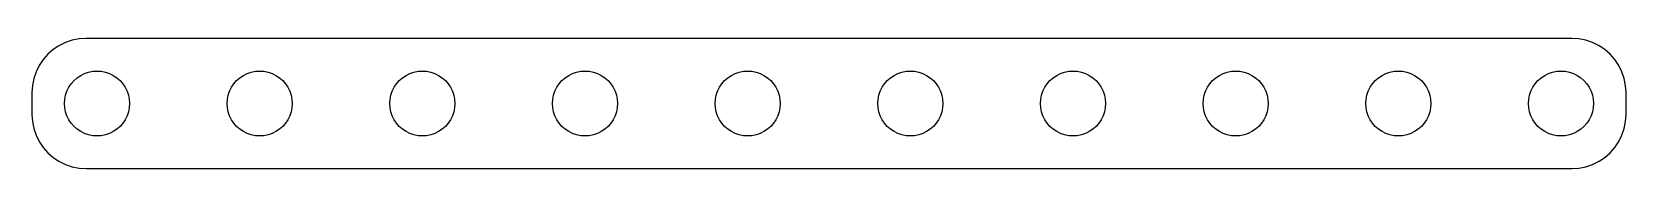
# Model space of a CAD drawing. Header units: metres. Extents: x -74 to 74, y -6 to 6.
import ezdxf

# ---------------------------------------------------------------- set-up
doc = ezdxf.new("R2010")
doc.units = ezdxf.units.M

msp = doc.modelspace()

# ---------------------------------------------------------------- linework, layer by layer
for p, q in [((-69.1576, 5.96222), (-69.7991, 5.83463)), ((-68.505, 6.00499), (-69.1576, 5.96222)), ((68.505, 6.00499), (-68.505, 6.00499)), ((69.1576, 5.96222), (68.505, 6.00499)), ((69.7991, 5.83463), (69.1576, 5.96222)), ((-72.0405, 4.54053), (-72.4718, 4.0488)), ((-71.5488, 4.97176), (-72.0405, 4.54053)), ((-71.005, 5.33511), (-71.5488, 4.97176)), ((-70.4184, 5.62439), (-71.005, 5.33511)), ((-69.7991, 5.83463), (-70.4184, 5.62439)), ((70.4184, 5.62439), (69.7991, 5.83463)), ((71.005, 5.33511), (70.4184, 5.62439)), ((71.5488, 4.97176), (71.005, 5.33511)), ((72.0405, 4.54053), (71.5488, 4.97176)), ((72.4718, 4.0488), (72.0405, 4.54053)), ((-72.8351, 3.50499), (-73.1244, 2.91841)), ((-72.4718, 4.0488), (-72.8351, 3.50499)), ((-68.2765, 2.89777), (-67.8916, 2.97432)), ((-67.8916, 2.97432), (-67.5, 3)), ((-67.5, 3), (-67.1084, 2.97432)), ((-67.1084, 2.97432), (-66.7235, 2.89777)), ((-53.2765, 2.89777), (-52.8916, 2.97432)), ((-52.8916, 2.97432), (-52.5, 3)), ((-52.5, 3), (-52.1084, 2.97432)), ((-52.1084, 2.97432), (-51.7235, 2.89777)), ((-38.2765, 2.89777), (-37.8916, 2.97432)), ((-37.8916, 2.97432), (-37.5, 3)), ((-37.5, 3), (-37.1084, 2.97432)), ((-37.1084, 2.97432), (-36.7235, 2.89777)), ((-23.2764, 2.89777), (-22.8916, 2.97432)), ((-22.8916, 2.97432), (-22.5, 3)), ((-22.5, 3), (-22.1084, 2.97432)), ((-22.1084, 2.97432), (-21.7235, 2.89777)), ((-8.27644, 2.89777), (-7.89157, 2.97432)), ((-7.89157, 2.97432), (-7.5, 3)), ((-7.5, 3), (-7.10841, 2.97432)), ((-7.10841, 2.97432), (-6.72354, 2.89777)), ((6.72354, 2.89777), (7.10841, 2.97432)), ((7.10841, 2.97432), (7.5, 3)), ((7.5, 3), (7.89157, 2.97432)), ((7.89157, 2.97432), (8.27644, 2.89777)), ((21.7235, 2.89777), (22.1084, 2.97432)), ((22.1084, 2.97432), (22.5, 3)), ((22.5, 3), (22.8916, 2.97432)), ((22.8916, 2.97432), (23.2764, 2.89777)), ((36.7235, 2.89777), (37.1084, 2.97432)), ((37.1084, 2.97432), (37.5, 3)), ((37.5, 3), (37.8916, 2.97432)), ((37.8916, 2.97432), (38.2765, 2.89777)), ((51.7235, 2.89777), (52.1084, 2.97432)), ((52.1084, 2.97432), (52.5, 3)), ((52.5, 3), (52.8916, 2.97432)), ((52.8916, 2.97432), (53.2765, 2.89777)), ((66.7235, 2.89777), (67.1084, 2.97432)), ((67.1084, 2.97432), (67.5, 3)), ((67.5, 3), (67.8916, 2.97432)), ((67.8916, 2.97432), (68.2765, 2.89777)), ((72.8351, 3.50499), (72.4718, 4.0488)), ((73.1244, 2.91841), (72.8351, 3.50499)), ((-73.4622, 1.65762), (-73.505, 1.00499)), ((-73.3346, 2.29909), (-73.4622, 1.65762)), ((-73.1244, 2.91841), (-73.3346, 2.29909)), ((-70.2716, 1.14804), (-70.0981, 1.5)), ((-70.0981, 1.5), (-69.8801, 1.82628)), ((-69.8801, 1.82628), (-69.6213, 2.12131)), ((-69.6213, 2.12131), (-69.3263, 2.38005)), ((-69.3263, 2.38005), (-69, 2.59807)), ((-69, 2.59807), (-68.648, 2.77164)), ((-68.648, 2.77164), (-68.2765, 2.89777)), ((-66.7235, 2.89777), (-66.3519, 2.77164)), ((-66.3519, 2.77164), (-66, 2.59807)), ((-66, 2.59807), (-65.6737, 2.38005)), ((-65.6737, 2.38005), (-65.3787, 2.12131)), ((-65.3787, 2.12131), (-65.1199, 1.82628)), ((-65.1199, 1.82628), (-64.9019, 1.5)), ((-64.9019, 1.5), (-64.7284, 1.14804)), ((-55.2716, 1.14804), (-55.0981, 1.5)), ((-55.0981, 1.5), (-54.8801, 1.82628)), ((-54.8801, 1.82628), (-54.6213, 2.12131)), ((-54.6213, 2.12131), (-54.3263, 2.38005)), ((-54.3263, 2.38005), (-54, 2.59807)), ((-54, 2.59807), (-53.648, 2.77164)), ((-53.648, 2.77164), (-53.2765, 2.89777)), ((-51.7235, 2.89777), (-51.3519, 2.77164)), ((-51.3519, 2.77164), (-51, 2.59807)), ((-51, 2.59807), (-50.6737, 2.38005)), ((-50.6737, 2.38005), (-50.3787, 2.12131)), ((-50.3787, 2.12131), (-50.1199, 1.82628)), ((-50.1199, 1.82628), (-49.9019, 1.5)), ((-49.9019, 1.5), (-49.7284, 1.14804)), ((-40.2716, 1.14804), (-40.0981, 1.5)), ((-40.0981, 1.5), (-39.8801, 1.82628)), ((-39.8801, 1.82628), (-39.6213, 2.12131)), ((-39.6213, 2.12131), (-39.3263, 2.38005)), ((-39.3263, 2.38005), (-39, 2.59807)), ((-39, 2.59807), (-38.648, 2.77164)), ((-38.648, 2.77164), (-38.2765, 2.89777)), ((-36.7235, 2.89777), (-36.3519, 2.77164)), ((-36.3519, 2.77164), (-36, 2.59807)), ((-36, 2.59807), (-35.6737, 2.38005)), ((-35.6737, 2.38005), (-35.3787, 2.12131)), ((-35.3787, 2.12131), (-35.1199, 1.82628)), ((-35.1199, 1.82628), (-34.9019, 1.5)), ((-34.9019, 1.5), (-34.7284, 1.14804)), ((-25.2716, 1.14804), (-25.0981, 1.5)), ((-25.0981, 1.5), (-24.8801, 1.82628)), ((-24.8801, 1.82628), (-24.6213, 2.12131)), ((-24.6213, 2.12131), (-24.3263, 2.38005)), ((-24.3263, 2.38005), (-24, 2.59807)), ((-24, 2.59807), (-23.648, 2.77164)), ((-23.648, 2.77164), (-23.2764, 2.89777)), ((-21.7235, 2.89777), (-21.3519, 2.77164)), ((-21.3519, 2.77164), (-21, 2.59807)), ((-21, 2.59807), (-20.6737, 2.38005)), ((-20.6737, 2.38005), (-20.3787, 2.12131)), ((-20.3787, 2.12131), (-20.1199, 1.82628)), ((-20.1199, 1.82628), (-19.9019, 1.5)), ((-19.9019, 1.5), (-19.7283, 1.14804)), ((-10.2716, 1.14804), (-10.0981, 1.5)), ((-10.0981, 1.5), (-9.88005, 1.82628)), ((-9.88005, 1.82628), (-9.62131, 2.12131)), ((-9.62131, 2.12131), (-9.32628, 2.38005)), ((-9.32628, 2.38005), (-9, 2.59807)), ((-9, 2.59807), (-8.64804, 2.77164)), ((-8.64804, 2.77164), (-8.27644, 2.89777)), ((-6.72354, 2.89777), (-6.35194, 2.77164)), ((-6.35194, 2.77164), (-6, 2.59807)), ((-6, 2.59807), (-5.67371, 2.38005)), ((-5.67371, 2.38005), (-5.37868, 2.12131)), ((-5.37868, 2.12131), (-5.11993, 1.82628)), ((-5.11993, 1.82628), (-4.90192, 1.5)), ((-4.90192, 1.5), (-4.72835, 1.14804)), ((4.72835, 1.14804), (4.90192, 1.5)), ((4.90192, 1.5), (5.11993, 1.82628)), ((5.11993, 1.82628), (5.37868, 2.12131)), ((5.37868, 2.12131), (5.67371, 2.38005)), ((5.67371, 2.38005), (6, 2.59807)), ((6, 2.59807), (6.35194, 2.77164)), ((6.35194, 2.77164), (6.72354, 2.89777)), ((8.27644, 2.89777), (8.64804, 2.77164)), ((8.64804, 2.77164), (9, 2.59807)), ((9, 2.59807), (9.32628, 2.38005)), ((9.32628, 2.38005), (9.62131, 2.12131)), ((9.62131, 2.12131), (9.88005, 1.82628)), ((9.88005, 1.82628), (10.0981, 1.5)), ((10.0981, 1.5), (10.2716, 1.14804)), ((19.7283, 1.14804), (19.9019, 1.5)), ((19.9019, 1.5), (20.1199, 1.82628)), ((20.1199, 1.82628), (20.3787, 2.12131)), ((20.3787, 2.12131), (20.6737, 2.38005)), ((20.6737, 2.38005), (21, 2.59807)), ((21, 2.59807), (21.3519, 2.77164)), ((21.3519, 2.77164), (21.7235, 2.89777)), ((23.2764, 2.89777), (23.648, 2.77164)), ((23.648, 2.77164), (24, 2.59807)), ((24, 2.59807), (24.3263, 2.38005)), ((24.3263, 2.38005), (24.6213, 2.12131)), ((24.6213, 2.12131), (24.8801, 1.82628)), ((24.8801, 1.82628), (25.0981, 1.5)), ((25.0981, 1.5), (25.2716, 1.14804)), ((34.7284, 1.14804), (34.9019, 1.5)), ((34.9019, 1.5), (35.1199, 1.82628)), ((35.1199, 1.82628), (35.3787, 2.12131)), ((35.3787, 2.12131), (35.6737, 2.38005)), ((35.6737, 2.38005), (36, 2.59807)), ((36, 2.59807), (36.3519, 2.77164)), ((36.3519, 2.77164), (36.7235, 2.89777)), ((38.2765, 2.89777), (38.648, 2.77164)), ((38.648, 2.77164), (39, 2.59807)), ((39, 2.59807), (39.3263, 2.38005)), ((39.3263, 2.38005), (39.6213, 2.12131)), ((39.6213, 2.12131), (39.8801, 1.82628)), ((39.8801, 1.82628), (40.0981, 1.5)), ((40.0981, 1.5), (40.2716, 1.14804)), ((49.7284, 1.14804), (49.9019, 1.5)), ((49.9019, 1.5), (50.1199, 1.82628)), ((50.1199, 1.82628), (50.3787, 2.12131)), ((50.3787, 2.12131), (50.6737, 2.38005)), ((50.6737, 2.38005), (51, 2.59807)), ((51, 2.59807), (51.3519, 2.77164)), ((51.3519, 2.77164), (51.7235, 2.89777)), ((53.2765, 2.89777), (53.648, 2.77164)), ((53.648, 2.77164), (54, 2.59807)), ((54, 2.59807), (54.3263, 2.38005)), ((54.3263, 2.38005), (54.6213, 2.12131)), ((54.6213, 2.12131), (54.8801, 1.82628)), ((54.8801, 1.82628), (55.0981, 1.5)), ((55.0981, 1.5), (55.2716, 1.14804)), ((64.7284, 1.14804), (64.9019, 1.5)), ((64.9019, 1.5), (65.1199, 1.82628)), ((65.1199, 1.82628), (65.3787, 2.12131)), ((65.3787, 2.12131), (65.6737, 2.38005)), ((65.6737, 2.38005), (66, 2.59807)), ((66, 2.59807), (66.3519, 2.77164)), ((66.3519, 2.77164), (66.7235, 2.89777)), ((68.2765, 2.89777), (68.648, 2.77164)), ((68.648, 2.77164), (69, 2.59807)), ((69, 2.59807), (69.3263, 2.38005)), ((69.3263, 2.38005), (69.6213, 2.12131)), ((69.6213, 2.12131), (69.8801, 1.82628)), ((69.8801, 1.82628), (70.0981, 1.5)), ((70.0981, 1.5), (70.2716, 1.14804)), ((73.3346, 2.29909), (73.1244, 2.91841)), ((73.4622, 1.65762), (73.3346, 2.29909)), ((73.505, 1.00499), (73.4622, 1.65762)), ((-73.505, 1.00499), (-73.505, -1.00499)), ((-70.5, 0), (-70.4743, 0.391571)), ((-70.4743, -0.391571), (-70.5, 0)), ((-70.4743, 0.391571), (-70.3978, 0.776443)), ((-70.3978, 0.776443), (-70.2716, 1.14804)), ((-64.7284, 1.14804), (-64.6022, 0.776443)), ((-64.6022, 0.776443), (-64.5257, 0.391571)), ((-64.5257, 0.391571), (-64.5, 0)), ((-64.5, 0), (-64.5257, -0.391571)), ((-55.5, 0), (-55.4743, 0.391571)), ((-55.4743, -0.391571), (-55.5, 0)), ((-55.4743, 0.391571), (-55.3978, 0.776443)), ((-55.3978, 0.776443), (-55.2716, 1.14804)), ((-49.7284, 1.14804), (-49.6022, 0.776443)), ((-49.6022, 0.776443), (-49.5257, 0.391571)), ((-49.5257, 0.391571), (-49.5, 0)), ((-49.5, 0), (-49.5257, -0.391571)), ((-40.5, 0), (-40.4743, 0.391571)), ((-40.4743, -0.391571), (-40.5, 0)), ((-40.4743, 0.391571), (-40.3978, 0.776443)), ((-40.3978, 0.776443), (-40.2716, 1.14804)), ((-34.7284, 1.14804), (-34.6022, 0.776443)), ((-34.6022, 0.776443), (-34.5257, 0.391571)), ((-34.5257, 0.391571), (-34.5, 0)), ((-34.5, 0), (-34.5257, -0.391571)), ((-25.5, 0), (-25.4743, 0.391571)), ((-25.4743, -0.391571), (-25.5, 0)), ((-25.4743, 0.391571), (-25.3978, 0.776443)), ((-25.3978, 0.776443), (-25.2716, 1.14804)), ((-19.7283, 1.14804), (-19.6022, 0.776443)), ((-19.6022, 0.776443), (-19.5257, 0.391571)), ((-19.5257, 0.391571), (-19.5, 0)), ((-19.5, 0), (-19.5257, -0.391571)), ((-10.5, 0), (-10.4743, 0.391571)), ((-10.4743, -0.391571), (-10.5, 0)), ((-10.4743, 0.391571), (-10.3978, 0.776443)), ((-10.3978, 0.776443), (-10.2716, 1.14804)), ((-4.72835, 1.14804), (-4.60222, 0.776443)), ((-4.60222, 0.776443), (-4.52567, 0.391571)), ((-4.52567, 0.391571), (-4.5, 0)), ((-4.5, 0), (-4.52567, -0.391571)), ((4.5, 0), (4.52567, 0.391571)), ((4.52567, -0.391571), (4.5, 0)), ((4.52567, 0.391571), (4.60222, 0.776443)), ((4.60222, 0.776443), (4.72835, 1.14804)), ((10.2716, 1.14804), (10.3978, 0.776443)), ((10.3978, 0.776443), (10.4743, 0.391571)), ((10.4743, 0.391571), (10.5, 0)), ((10.5, 0), (10.4743, -0.391571)), ((19.5, 0), (19.5257, 0.391571)), ((19.5257, -0.391571), (19.5, 0)), ((19.5257, 0.391571), (19.6022, 0.776443)), ((19.6022, 0.776443), (19.7283, 1.14804)), ((25.2716, 1.14804), (25.3978, 0.776443)), ((25.3978, 0.776443), (25.4743, 0.391571)), ((25.4743, 0.391571), (25.5, 0)), ((25.5, 0), (25.4743, -0.391571)), ((34.5, 0), (34.5257, 0.391571)), ((34.5257, -0.391571), (34.5, 0)), ((34.5257, 0.391571), (34.6022, 0.776443)), ((34.6022, 0.776443), (34.7284, 1.14804)), ((40.2716, 1.14804), (40.3978, 0.776443)), ((40.3978, 0.776443), (40.4743, 0.391571)), ((40.4743, 0.391571), (40.5, 0)), ((40.5, 0), (40.4743, -0.391571)), ((49.5, 0), (49.5257, 0.391571)), ((49.5257, -0.391571), (49.5, 0)), ((49.5257, 0.391571), (49.6022, 0.776443)), ((49.6022, 0.776443), (49.7284, 1.14804)), ((55.2716, 1.14804), (55.3978, 0.776443)), ((55.3978, 0.776443), (55.4743, 0.391571)), ((55.4743, 0.391571), (55.5, 0)), ((55.5, 0), (55.4743, -0.391571)), ((64.5, 0), (64.5257, 0.391571)), ((64.5257, -0.391571), (64.5, 0)), ((64.5257, 0.391571), (64.6022, 0.776443)), ((64.6022, 0.776443), (64.7284, 1.14804)), ((70.2716, 1.14804), (70.3978, 0.776443)), ((70.3978, 0.776443), (70.4743, 0.391571)), ((70.4743, 0.391571), (70.5, 0)), ((70.5, 0), (70.4743, -0.391571)), ((73.505, -1.00499), (73.505, 1.00499)), ((-73.505, -1.00499), (-73.4622, -1.65762)), ((-70.3978, -0.776443), (-70.4743, -0.391571)), ((-70.2716, -1.14804), (-70.3978, -0.776443)), ((-70.0981, -1.5), (-70.2716, -1.14804)), ((-64.7284, -1.14804), (-64.9019, -1.5)), ((-64.6022, -0.776443), (-64.7284, -1.14804)), ((-64.5257, -0.391571), (-64.6022, -0.776443)), ((-55.3978, -0.776443), (-55.4743, -0.391571)), ((-55.2716, -1.14804), (-55.3978, -0.776443)), ((-55.0981, -1.5), (-55.2716, -1.14804)), ((-49.7284, -1.14804), (-49.9019, -1.5)), ((-49.6022, -0.776443), (-49.7284, -1.14804)), ((-49.5257, -0.391571), (-49.6022, -0.776443)), ((-40.3978, -0.776443), (-40.4743, -0.391571)), ((-40.2716, -1.14804), (-40.3978, -0.776443)), ((-40.0981, -1.5), (-40.2716, -1.14804)), ((-34.7284, -1.14804), (-34.9019, -1.5)), ((-34.6022, -0.776443), (-34.7284, -1.14804)), ((-34.5257, -0.391571), (-34.6022, -0.776443)), ((-25.3978, -0.776443), (-25.4743, -0.391571)), ((-25.2716, -1.14804), (-25.3978, -0.776443)), ((-25.0981, -1.5), (-25.2716, -1.14804)), ((-19.7283, -1.14804), (-19.9019, -1.5)), ((-19.6022, -0.776443), (-19.7283, -1.14804)), ((-19.5257, -0.391571), (-19.6022, -0.776443)), ((-10.3978, -0.776443), (-10.4743, -0.391571)), ((-10.2716, -1.14804), (-10.3978, -0.776443)), ((-10.0981, -1.5), (-10.2716, -1.14804)), ((-4.72835, -1.14804), (-4.90192, -1.5)), ((-4.60222, -0.776443), (-4.72835, -1.14804)), ((-4.52567, -0.391571), (-4.60222, -0.776443)), ((4.60222, -0.776443), (4.52567, -0.391571)), ((4.72835, -1.14804), (4.60222, -0.776443)), ((4.90192, -1.5), (4.72835, -1.14804)), ((10.2716, -1.14804), (10.0981, -1.5)), ((10.3978, -0.776443), (10.2716, -1.14804)), ((10.4743, -0.391571), (10.3978, -0.776443)), ((19.6022, -0.776443), (19.5257, -0.391571)), ((19.7283, -1.14804), (19.6022, -0.776443)), ((19.9019, -1.5), (19.7283, -1.14804)), ((25.2716, -1.14804), (25.0981, -1.5)), ((25.3978, -0.776443), (25.2716, -1.14804)), ((25.4743, -0.391571), (25.3978, -0.776443)), ((34.6022, -0.776443), (34.5257, -0.391571)), ((34.7284, -1.14804), (34.6022, -0.776443)), ((34.9019, -1.5), (34.7284, -1.14804)), ((40.2716, -1.14804), (40.0981, -1.5)), ((40.3978, -0.776443), (40.2716, -1.14804)), ((40.4743, -0.391571), (40.3978, -0.776443)), ((49.6022, -0.776443), (49.5257, -0.391571)), ((49.7284, -1.14804), (49.6022, -0.776443)), ((49.9019, -1.5), (49.7284, -1.14804)), ((55.2716, -1.14804), (55.0981, -1.5)), ((55.3978, -0.776443), (55.2716, -1.14804)), ((55.4743, -0.391571), (55.3978, -0.776443)), ((64.6022, -0.776443), (64.5257, -0.391571)), ((64.7284, -1.14804), (64.6022, -0.776443)), ((64.9019, -1.5), (64.7284, -1.14804)), ((70.2716, -1.14804), (70.0981, -1.5)), ((70.3978, -0.776443), (70.2716, -1.14804)), ((70.4743, -0.391571), (70.3978, -0.776443)), ((73.4622, -1.65762), (73.505, -1.00499)), ((-73.4622, -1.65762), (-73.3346, -2.29909)), ((-73.3346, -2.29909), (-73.1244, -2.91841)), ((-73.1244, -2.91841), (-72.8351, -3.50499)), ((-69.8801, -1.82628), (-70.0981, -1.5)), ((-69.6213, -2.12131), (-69.8801, -1.82628)), ((-69.3263, -2.38005), (-69.6213, -2.12131)), ((-69, -2.59807), (-69.3263, -2.38005)), ((-68.648, -2.77164), (-69, -2.59807)), ((-68.2765, -2.89777), (-68.648, -2.77164)), ((-67.8916, -2.97432), (-68.2765, -2.89777)), ((-66.7235, -2.89777), (-67.1084, -2.97432)), ((-66.3519, -2.77164), (-66.7235, -2.89777)), ((-66, -2.59807), (-66.3519, -2.77164)), ((-65.6737, -2.38005), (-66, -2.59807)), ((-65.3787, -2.12131), (-65.6737, -2.38005)), ((-65.1199, -1.82628), (-65.3787, -2.12131)), ((-64.9019, -1.5), (-65.1199, -1.82628)), ((-54.8801, -1.82628), (-55.0981, -1.5)), ((-54.6213, -2.12131), (-54.8801, -1.82628)), ((-54.3263, -2.38005), (-54.6213, -2.12131)), ((-54, -2.59807), (-54.3263, -2.38005)), ((-53.648, -2.77164), (-54, -2.59807)), ((-53.2765, -2.89777), (-53.648, -2.77164)), ((-52.8916, -2.97432), (-53.2765, -2.89777)), ((-51.7235, -2.89777), (-52.1084, -2.97432)), ((-51.3519, -2.77164), (-51.7235, -2.89777)), ((-51, -2.59807), (-51.3519, -2.77164)), ((-50.6737, -2.38005), (-51, -2.59807)), ((-50.3787, -2.12131), (-50.6737, -2.38005)), ((-50.1199, -1.82628), (-50.3787, -2.12131)), ((-49.9019, -1.5), (-50.1199, -1.82628)), ((-39.8801, -1.82628), (-40.0981, -1.5)), ((-39.6213, -2.12131), (-39.8801, -1.82628)), ((-39.3263, -2.38005), (-39.6213, -2.12131)), ((-39, -2.59807), (-39.3263, -2.38005)), ((-38.648, -2.77164), (-39, -2.59807)), ((-38.2765, -2.89777), (-38.648, -2.77164)), ((-37.8916, -2.97432), (-38.2765, -2.89777)), ((-36.7235, -2.89777), (-37.1084, -2.97432)), ((-36.3519, -2.77164), (-36.7235, -2.89777)), ((-36, -2.59807), (-36.3519, -2.77164)), ((-35.6737, -2.38005), (-36, -2.59807)), ((-35.3787, -2.12131), (-35.6737, -2.38005)), ((-35.1199, -1.82628), (-35.3787, -2.12131)), ((-34.9019, -1.5), (-35.1199, -1.82628)), ((-24.8801, -1.82628), (-25.0981, -1.5)), ((-24.6213, -2.12131), (-24.8801, -1.82628)), ((-24.3263, -2.38005), (-24.6213, -2.12131)), ((-24, -2.59807), (-24.3263, -2.38005)), ((-23.648, -2.77164), (-24, -2.59807)), ((-23.2764, -2.89777), (-23.648, -2.77164)), ((-22.8916, -2.97432), (-23.2764, -2.89777)), ((-21.7235, -2.89777), (-22.1084, -2.97432)), ((-21.3519, -2.77164), (-21.7235, -2.89777)), ((-21, -2.59807), (-21.3519, -2.77164)), ((-20.6737, -2.38005), (-21, -2.59807)), ((-20.3787, -2.12131), (-20.6737, -2.38005)), ((-20.1199, -1.82628), (-20.3787, -2.12131)), ((-19.9019, -1.5), (-20.1199, -1.82628)), ((-9.88005, -1.82628), (-10.0981, -1.5)), ((-9.62131, -2.12131), (-9.88005, -1.82628)), ((-9.32628, -2.38005), (-9.62131, -2.12131)), ((-9, -2.59807), (-9.32628, -2.38005)), ((-8.64804, -2.77164), (-9, -2.59807)), ((-8.27644, -2.89777), (-8.64804, -2.77164)), ((-7.89157, -2.97432), (-8.27644, -2.89777)), ((-6.72354, -2.89777), (-7.10841, -2.97432)), ((-6.35194, -2.77164), (-6.72354, -2.89777)), ((-6, -2.59807), (-6.35194, -2.77164)), ((-5.67371, -2.38005), (-6, -2.59807)), ((-5.37868, -2.12131), (-5.67371, -2.38005)), ((-5.11993, -1.82628), (-5.37868, -2.12131)), ((-4.90192, -1.5), (-5.11993, -1.82628)), ((5.11993, -1.82628), (4.90192, -1.5)), ((5.37868, -2.12131), (5.11993, -1.82628)), ((5.67371, -2.38005), (5.37868, -2.12131)), ((6, -2.59807), (5.67371, -2.38005)), ((6.35194, -2.77164), (6, -2.59807)), ((6.72354, -2.89777), (6.35194, -2.77164)), ((7.10841, -2.97432), (6.72354, -2.89777)), ((8.27644, -2.89777), (7.89157, -2.97432)), ((8.64804, -2.77164), (8.27644, -2.89777)), ((9, -2.59807), (8.64804, -2.77164)), ((9.32628, -2.38005), (9, -2.59807)), ((9.62131, -2.12131), (9.32628, -2.38005)), ((9.88005, -1.82628), (9.62131, -2.12131)), ((10.0981, -1.5), (9.88005, -1.82628)), ((20.1199, -1.82628), (19.9019, -1.5)), ((20.3787, -2.12131), (20.1199, -1.82628)), ((20.6737, -2.38005), (20.3787, -2.12131)), ((21, -2.59807), (20.6737, -2.38005)), ((21.3519, -2.77164), (21, -2.59807)), ((21.7235, -2.89777), (21.3519, -2.77164)), ((22.1084, -2.97432), (21.7235, -2.89777)), ((23.2764, -2.89777), (22.8916, -2.97432)), ((23.648, -2.77164), (23.2764, -2.89777)), ((24, -2.59807), (23.648, -2.77164)), ((24.3263, -2.38005), (24, -2.59807)), ((24.6213, -2.12131), (24.3263, -2.38005)), ((24.8801, -1.82628), (24.6213, -2.12131)), ((25.0981, -1.5), (24.8801, -1.82628)), ((35.1199, -1.82628), (34.9019, -1.5)), ((35.3787, -2.12131), (35.1199, -1.82628)), ((35.6737, -2.38005), (35.3787, -2.12131)), ((36, -2.59807), (35.6737, -2.38005)), ((36.3519, -2.77164), (36, -2.59807)), ((36.7235, -2.89777), (36.3519, -2.77164)), ((37.1084, -2.97432), (36.7235, -2.89777)), ((38.2765, -2.89777), (37.8916, -2.97432)), ((38.648, -2.77164), (38.2765, -2.89777)), ((39, -2.59807), (38.648, -2.77164)), ((39.3263, -2.38005), (39, -2.59807)), ((39.6213, -2.12131), (39.3263, -2.38005)), ((39.8801, -1.82628), (39.6213, -2.12131)), ((40.0981, -1.5), (39.8801, -1.82628)), ((50.1199, -1.82628), (49.9019, -1.5)), ((50.3787, -2.12131), (50.1199, -1.82628)), ((50.6737, -2.38005), (50.3787, -2.12131)), ((51, -2.59807), (50.6737, -2.38005)), ((51.3519, -2.77164), (51, -2.59807)), ((51.7235, -2.89777), (51.3519, -2.77164)), ((52.1084, -2.97432), (51.7235, -2.89777)), ((53.2765, -2.89777), (52.8916, -2.97432)), ((53.648, -2.77164), (53.2765, -2.89777)), ((54, -2.59807), (53.648, -2.77164)), ((54.3263, -2.38005), (54, -2.59807)), ((54.6213, -2.12131), (54.3263, -2.38005)), ((54.8801, -1.82628), (54.6213, -2.12131)), ((55.0981, -1.5), (54.8801, -1.82628)), ((65.1199, -1.82628), (64.9019, -1.5)), ((65.3787, -2.12131), (65.1199, -1.82628)), ((65.6737, -2.38005), (65.3787, -2.12131)), ((66, -2.59807), (65.6737, -2.38005)), ((66.3519, -2.77164), (66, -2.59807)), ((66.7235, -2.89777), (66.3519, -2.77164)), ((67.1084, -2.97432), (66.7235, -2.89777)), ((68.2765, -2.89777), (67.8916, -2.97432)), ((68.648, -2.77164), (68.2765, -2.89777)), ((69, -2.59807), (68.648, -2.77164)), ((69.3263, -2.38005), (69, -2.59807)), ((69.6213, -2.12131), (69.3263, -2.38005)), ((69.8801, -1.82628), (69.6213, -2.12131)), ((70.0981, -1.5), (69.8801, -1.82628)), ((72.8351, -3.50499), (73.1244, -2.91841)), ((73.1244, -2.91841), (73.3346, -2.29909)), ((73.3346, -2.29909), (73.4622, -1.65762)), ((-72.8351, -3.50499), (-72.4718, -4.0488)), ((-72.4718, -4.0488), (-72.0405, -4.54053)), ((-67.5, -3), (-67.8916, -2.97432)), ((-67.1084, -2.97432), (-67.5, -3)), ((-52.5, -3), (-52.8916, -2.97432)), ((-52.1084, -2.97432), (-52.5, -3)), ((-37.5, -3), (-37.8916, -2.97432)), ((-37.1084, -2.97432), (-37.5, -3)), ((-22.5, -3), (-22.8916, -2.97432)), ((-22.1084, -2.97432), (-22.5, -3)), ((-7.5, -3), (-7.89157, -2.97432)), ((-7.10841, -2.97432), (-7.5, -3)), ((7.5, -3), (7.10841, -2.97432)), ((7.89157, -2.97432), (7.5, -3)), ((22.5, -3), (22.1084, -2.97432)), ((22.8916, -2.97432), (22.5, -3)), ((37.5, -3), (37.1084, -2.97432)), ((37.8916, -2.97432), (37.5, -3)), ((52.5, -3), (52.1084, -2.97432)), ((52.8916, -2.97432), (52.5, -3)), ((67.5, -3), (67.1084, -2.97432)), ((67.8916, -2.97432), (67.5, -3)), ((72.0405, -4.54053), (72.4718, -4.0488)), ((72.4718, -4.0488), (72.8351, -3.50499)), ((-72.0405, -4.54053), (-71.5488, -4.97176)), ((-71.5488, -4.97176), (-71.005, -5.33511)), ((-71.005, -5.33511), (-70.4184, -5.62439)), ((-70.4184, -5.62439), (-69.7991, -5.83463)), ((-69.7991, -5.83463), (-69.1576, -5.96222)), ((69.1576, -5.96222), (69.7991, -5.83463)), ((69.7991, -5.83463), (70.4184, -5.62439)), ((70.4184, -5.62439), (71.005, -5.33511)), ((71.005, -5.33511), (71.5488, -4.97176)), ((71.5488, -4.97176), (72.0405, -4.54053)), ((-69.1576, -5.96222), (-68.505, -6.00499)), ((-68.505, -6.00499), (68.505, -6.00499)), ((68.505, -6.00499), (69.1576, -5.96222))]:
    msp.add_line(p, q)

doc.saveas('drawing.dxf')
